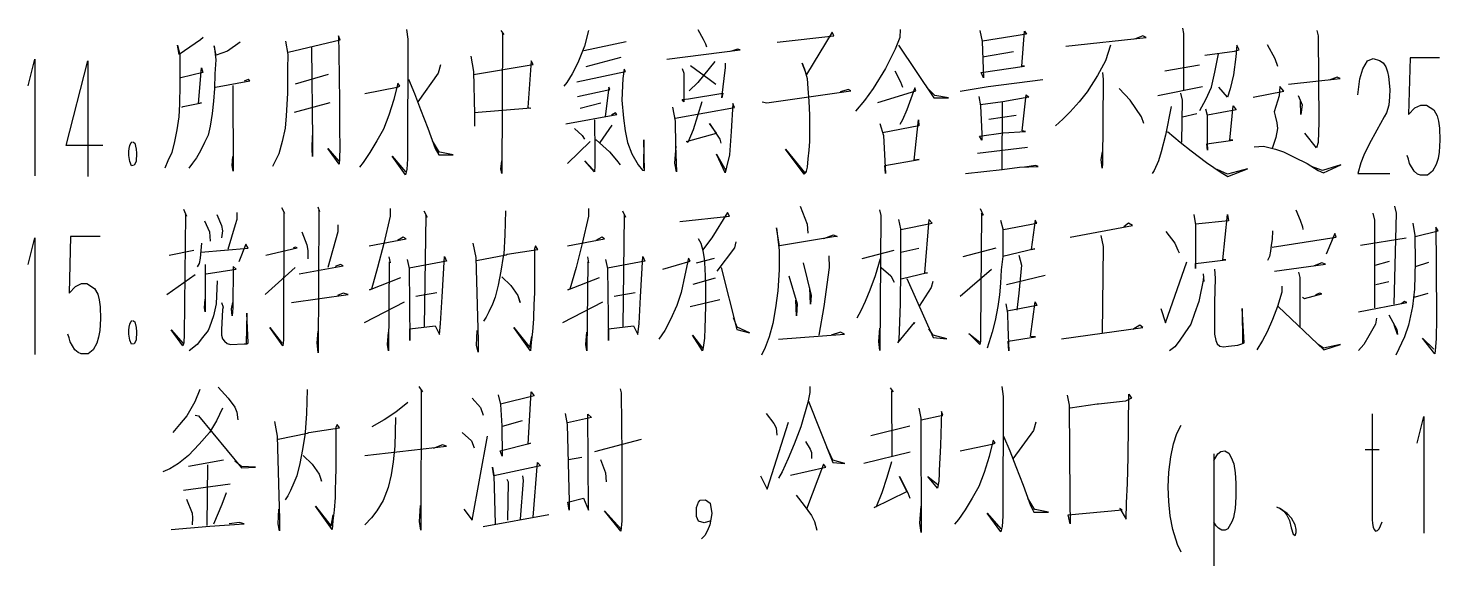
# Model space of a CAD drawing. Extents: x 0 to 8410, y 0 to 11890.
# Drawn here: x 6493.4 to 6967.6, y 9695.8 to 9876.4 of the extents above; entities that cross this region are included whole.
import ezdxf

# ---------------------------------------------------------------- set-up
doc = ezdxf.new("R2010")
doc.units = 0
doc.header["$MEASUREMENT"] = 0
doc.layers.add('6', color=7, linetype='Continuous')
doc.layers.add('8', color=7, linetype='Continuous')

# ---------------------------------------------------------------- blocks, each defined once
blk = doc.blocks.new('BLKENT759')
at = {"layer": '8', "color": 2, "linetype": 'Continuous'}
for p, q in [((6620.42, 9876), (6620.95, 9872.66)), ((6652.19, 9875.61), (6653.1, 9874.23)), ((6652.71, 9874.82), (6652.45, 9827.57)), ((6653.1, 9874.23), (6652.71, 9874.82)), ((6681.6, 9875.61), (6680.29, 9870.31)), ((6718.33, 9876), (6720.16, 9872.66)), ((6763.43, 9875.02), (6754.8, 9860.9)), ((6764.08, 9873.84), (6763.43, 9875.02)), ((6786.3, 9876), (6786.17, 9873.25)), ((6813.1, 9875.61), (6813.89, 9871.88)), ((6828.79, 9874.43), (6814.02, 9872.08)), ((6827.22, 9863.64), (6828.13, 9875.41)), ((6828.13, 9875.41), (6828.79, 9874.43)), ((6881.21, 9876.39), (6881.47, 9874.62)), ((6881.47, 9874.62), (6881.47, 9855.61)), ((6926.3, 9875.61), (6926.7, 9873.84)), ((6544.08, 9867.57), (6543.56, 9870.7)), ((6543.56, 9870.7), (6544.35, 9867.57)), ((6551.27, 9872.47), (6544.08, 9867.57)), ((6552.19, 9873.25), (6551.27, 9872.47)), ((6556.5, 9867.37), (6555.85, 9870.51)), ((6555.85, 9870.51), (6556.37, 9865.8)), ((6564.61, 9871.68), (6560.29, 9868.74)), ((6579.77, 9872.08), (6580.55, 9867.57)), ((6580.68, 9868.35), (6598.2, 9872.47)), ((6588.53, 9869.92), (6588.92, 9838.74)), ((6598.2, 9872.47), (6597.55, 9873.84)), ((6597.55, 9873.84), (6597.68, 9867.96)), ((6620.95, 9872.66), (6620.81, 9832.47)), ((6680.29, 9870.31), (6678.07, 9864.82)), ((6680.03, 9868.94), (6694.28, 9871.88)), ((6720.16, 9872.66), (6720.94, 9871.1)), ((6720.94, 9871.1), (6721.21, 9870.12)), ((6731.66, 9869.33), (6729.31, 9868.55)), ((6732.58, 9869.13), (6731.66, 9869.33)), ((6745, 9871.68), (6764.08, 9873.84)), ((6784.61, 9869.33), (6781.34, 9862.86)), ((6786.17, 9873.25), (6784.61, 9869.33)), ((6785.78, 9870.7), (6797.68, 9853.06)), ((6813.89, 9871.88), (6814.28, 9859.72)), ((6841.99, 9870.31), (6868.92, 9873.25)), ((6857.02, 9870.7), (6855.32, 9865.41)), ((6867.87, 9873.84), (6865, 9872.66)), ((6868.92, 9873.25), (6867.87, 9873.84)), ((6899.38, 9870.7), (6899.11, 9866.78)), ((6900.16, 9869.13), (6899.38, 9870.7)), ((6909.57, 9870.9), (6912.19, 9866.19)), ((6926.7, 9873.84), (6926.96, 9844.82)), ((6493.36, 9856.99), (6495.59, 9865.99)), ((6495.59, 9865.99), (6495.59, 9826.79)), ((6506.11, 9836.99), (6513.43, 9865.39)), ((6513.43, 9865.39), (6513.43, 9826.59)), ((6544.35, 9867.57), (6544.35, 9857.37)), ((6556.37, 9865.8), (6556.11, 9861.1)), ((6560.29, 9868.74), (6556.5, 9867.37)), ((6580.55, 9867.57), (6580.42, 9862.66)), ((6597.68, 9867.96), (6597.94, 9851.88)), ((6642.12, 9866.98), (6642.91, 9861.88)), ((6662.38, 9865.41), (6661.21, 9849.72)), ((6663.04, 9864.23), (6662.38, 9865.41)), ((6678.07, 9864.82), (6676.11, 9861.1)), ((6692.45, 9866.59), (6680.68, 9863.45)), ((6707.87, 9866), (6732.58, 9869.13)), ((6724.08, 9865.21), (6718.33, 9858.15)), ((6727.61, 9863.25), (6727.61, 9864.62)), ((6754.8, 9860.9), (6753.36, 9864.62)), ((6753.36, 9864.62), (6754.15, 9862.66)), ((6814.02, 9866.78), (6824.34, 9868.55)), ((6855.32, 9865.41), (6852.58, 9860.51)), ((6888.66, 9867.37), (6898.59, 9868.74)), ((6892.06, 9861.68), (6893.23, 9867.76)), ((6899.11, 9866.78), (6898.33, 9860.7)), ((6898.59, 9868.74), (6900.16, 9869.13)), ((6912.19, 9866.19), (6913.1, 9863.64)), ((6941.79, 9862.79), (6943.3, 9865.39)), ((6943.3, 9865.39), (6945.19, 9866.19)), ((6945.19, 9866.19), (6947.41, 9865.59)), ((6947.41, 9865.59), (6948.59, 9864.79)), ((6948.59, 9864.79), (6949.44, 9863.39)), ((6957.61, 9866.39), (6957.09, 9847.39)), ((6967.55, 9866.39), (6957.61, 9866.39)), ((6552.06, 9861.49), (6544.61, 9859.72)), ((6550.62, 9851.1), (6551.53, 9863.06)), ((6551.53, 9863.06), (6552.06, 9861.49)), ((6556.11, 9861.1), (6555.98, 9856.19)), ((6580.42, 9862.66), (6580.42, 9854.62)), ((6594.15, 9860.9), (6583.04, 9857.57)), ((6631.14, 9861.29), (6624.21, 9851.68)), ((6631.93, 9864.04), (6631.14, 9861.29)), ((6642.91, 9860.9), (6663.04, 9864.23)), ((6642.91, 9861.88), (6643.3, 9847.57)), ((6676.11, 9861.1), (6674.28, 9858.15)), ((6677.68, 9858.35), (6694.02, 9861.88)), ((6693.62, 9862.66), (6693.1, 9859.53)), ((6694.02, 9861.88), (6693.62, 9862.66)), ((6713.1, 9862.86), (6713.62, 9861.29)), ((6713.62, 9861.29), (6713.62, 9851.68)), ((6715.85, 9863.84), (6722.12, 9859.33)), ((6726.44, 9853.06), (6727.61, 9863.25)), ((6754.15, 9862.66), (6755.06, 9859.53)), ((6781.34, 9862.86), (6777.28, 9856.19)), ((6784.47, 9862.08), (6786.43, 9858.35)), ((6813.49, 9861.49), (6828.13, 9863.64)), ((6814.28, 9859.72), (6813.49, 9861.49)), ((6828.13, 9863.64), (6827.22, 9863.64)), ((6852.58, 9860.51), (6849.18, 9855.02)), ((6854.28, 9861.49), (6854.54, 9859.13)), ((6875.19, 9862.08), (6886.83, 9864.04)), ((6890.88, 9856.59), (6892.06, 9861.68)), ((6898.33, 9860.7), (6897.15, 9856)), ((6933.1, 9859.92), (6930.49, 9858.94)), ((6934.15, 9859.53), (6933.1, 9859.92)), ((6940.75, 9859.39), (6941.79, 9862.79)), ((6949.44, 9863.39), (6950.03, 9861.79)), ((6950.03, 9861.79), (6950.42, 9860.19)), ((6950.42, 9860.19), (6950.88, 9855.79)), ((6544.35, 9857.37), (6544.21, 9850.9)), ((6555.98, 9856.19), (6555.59, 9851.88)), ((6556.24, 9856.59), (6567.87, 9858.74)), ((6562.12, 9857.17), (6562.25, 9828.35)), ((6567.22, 9859.13), (6565.91, 9858.55)), ((6567.87, 9858.74), (6567.22, 9859.13)), ((6606.44, 9854.43), (6617.29, 9856.59)), ((6617.55, 9857.96), (6616.24, 9852.47)), ((6617.29, 9856.59), (6618.2, 9856.98)), ((6618.2, 9856.98), (6617.55, 9857.96)), ((6621.08, 9859.33), (6623.17, 9854.43)), ((6674.28, 9858.15), (6673.36, 9856.98)), ((6677.94, 9853.45), (6688.79, 9855.8)), ((6688.4, 9856.59), (6687.22, 9846.59)), ((6688.79, 9855.8), (6688.4, 9856.59)), ((6693.1, 9859.53), (6692.84, 9852.27)), ((6718.33, 9858.15), (6715.45, 9855.41)), ((6722.12, 9859.33), (6724.34, 9857.57)), ((6741.47, 9851.29), (6769.7, 9855.41)), ((6755.06, 9859.53), (6755.32, 9856.19)), ((6755.32, 9856.19), (6755.59, 9851.88)), ((6768.92, 9855.8), (6766.17, 9855.02)), ((6769.7, 9855.41), (6768.92, 9855.8)), ((6777.28, 9856.19), (6774.28, 9852.08)), ((6778.85, 9851.49), (6791.53, 9855.41)), ((6786.43, 9858.35), (6787.09, 9856.59)), ((6791.27, 9856.39), (6788.53, 9848.94)), ((6791.53, 9855.41), (6791.27, 9856.39)), ((6797.94, 9853.84), (6795.19, 9856.59)), ((6806.43, 9855.21), (6815.85, 9856.78)), ((6815.85, 9856.78), (6834.28, 9859.13)), ((6849.18, 9855.02), (6846.43, 9851.68)), ((6854.54, 9859.13), (6854.28, 9831.1)), ((6863.56, 9852.27), (6859.9, 9856.19)), ((6872.84, 9853.84), (6887.87, 9856.78)), ((6889.05, 9852.47), (6890.88, 9856.59)), ((6896.24, 9853.25), (6893.36, 9856.59)), ((6897.15, 9856), (6896.24, 9853.25)), ((6904.87, 9853.25), (6915.19, 9855.21)), ((6913.88, 9856.78), (6913.62, 9853.64)), ((6915.19, 9855.21), (6913.88, 9856.78)), ((6916.76, 9857.57), (6934.15, 9859.53)), ((6940.09, 9853.99), (6940.75, 9859.39)), ((6950.88, 9855.79), (6950.75, 9853.39)), ((6544.21, 9850.9), (6543.95, 9846.59)), ((6545.39, 9850.12), (6551.53, 9851.29)), ((6551.53, 9851.29), (6550.62, 9851.1)), ((6555.59, 9851.88), (6555.19, 9847.76)), ((6580.42, 9854.62), (6580.03, 9846.98)), ((6582.78, 9848.15), (6594.8, 9851.49)), ((6597.94, 9851.88), (6597.94, 9843.45)), ((6616.24, 9852.47), (6614.54, 9847.17)), ((6623.17, 9854.43), (6625.13, 9849.13)), ((6678.85, 9849.53), (6685.78, 9851.29)), ((6692.84, 9852.27), (6693.36, 9846.19)), ((6713.1, 9852.47), (6715.19, 9852.66)), ((6713.62, 9851.68), (6713.1, 9852.47)), ((6715.19, 9852.66), (6726.7, 9854.62)), ((6719.64, 9851.68), (6716.76, 9842.27)), ((6726.7, 9854.62), (6726.44, 9853.06)), ((6730.1, 9851.1), (6729.57, 9841.68)), ((6730.62, 9849.72), (6730.1, 9851.1)), ((6739.9, 9851.68), (6741.47, 9851.29)), ((6755.59, 9851.88), (6755.85, 9847.17)), ((6774.28, 9852.08), (6771.27, 9848.55)), ((6797.68, 9853.06), (6802.51, 9853.06)), ((6802.51, 9853.06), (6797.94, 9853.84)), ((6812.71, 9853.45), (6813.36, 9850.31)), ((6820.81, 9851.68), (6813.36, 9850.7)), ((6813.36, 9850.31), (6813.75, 9840.9)), ((6820.55, 9851.68), (6820.42, 9828.94)), ((6829.57, 9853.25), (6820.81, 9851.68)), ((6827.35, 9841.88), (6828.66, 9854.04)), ((6828.66, 9854.04), (6829.57, 9853.25)), ((6846.43, 9851.68), (6843.43, 9848.35)), ((6867.35, 9846.59), (6863.56, 9852.27)), ((6880.55, 9854.62), (6881.07, 9852.27)), ((6881.07, 9852.27), (6880.81, 9838.15)), ((6886.96, 9848.74), (6889.05, 9852.47)), ((6897.02, 9838.74), (6898.2, 9850.31)), ((6898.2, 9850.31), (6899.24, 9848.94)), ((6913.62, 9853.64), (6911.92, 9848.35)), ((6920.03, 9853.84), (6921.34, 9850.7)), ((6920.94, 9847.37), (6920.81, 9851.88)), ((6921.34, 9850.7), (6920.94, 9847.37)), ((6950.49, 9850.59), (6949.7, 9847.99)), ((6950.75, 9853.39), (6950.49, 9850.59)), ((6959.24, 9849.59), (6961.21, 9850.59)), ((6961.21, 9850.59), (6963.1, 9850.59)), ((6963.1, 9850.59), (6965.58, 9848.99)), ((6543.95, 9846.59), (6543.3, 9842.27)), ((6545, 9849.92), (6545.39, 9850.12)), ((6555.19, 9847.76), (6554.54, 9843.45)), ((6580.03, 9846.98), (6579.64, 9842.86)), ((6614.54, 9847.17), (6612.71, 9842.47)), ((6625.13, 9849.13), (6627.61, 9842.86)), ((6662.25, 9849.53), (6643.17, 9847.96)), ((6643.3, 9847.57), (6643.3, 9843.45)), ((6661.21, 9849.72), (6662.25, 9849.53)), ((6674.02, 9844.23), (6691.14, 9847.37)), ((6683.56, 9845.61), (6683.69, 9834.62)), ((6690.62, 9847.96), (6689.31, 9847.17)), ((6691.14, 9847.37), (6690.62, 9847.96)), ((6693.36, 9846.19), (6693.89, 9841.88)), ((6709.83, 9849.92), (6710.75, 9845.21)), ((6710.75, 9846.19), (6730.62, 9849.72)), ((6755.85, 9847.17), (6755.85, 9842.08)), ((6787.09, 9845.61), (6786.17, 9844.04)), ((6788.53, 9848.94), (6787.09, 9845.61)), ((6791.01, 9832.08), (6792.45, 9845.61)), ((6792.45, 9845.61), (6792.58, 9843.64)), ((6816.11, 9845.8), (6825.26, 9847.17)), ((6840.94, 9845.8), (6838.46, 9843.64)), ((6843.43, 9848.35), (6840.94, 9845.8)), ((6868.13, 9844.43), (6867.35, 9846.59)), ((6877.41, 9850.12), (6875.45, 9840.51)), ((6881.21, 9846.59), (6886.04, 9847.76)), ((6888.92, 9849.33), (6889.44, 9847.17)), ((6889.44, 9847.17), (6889.44, 9837.76)), ((6899.24, 9848.94), (6889.57, 9847.17)), ((6911.92, 9848.35), (6912.32, 9846.98)), ((6912.32, 9846.98), (6912.84, 9844.62)), ((6948.98, 9846.59), (6946.5, 9842.19)), ((6949.7, 9847.99), (6948.98, 9846.59)), ((6957.09, 9847.39), (6959.24, 9849.59)), ((6965.58, 9848.99), (6966.76, 9846.99)), ((6966.76, 9846.99), (6967.22, 9845.19)), ((6543.3, 9842.27), (6542.51, 9838.35)), ((6554.54, 9843.45), (6553.76, 9840.51)), ((6579.64, 9842.86), (6578.72, 9838.35)), ((6597.94, 9843.45), (6597.94, 9842.47)), ((6597.94, 9842.47), (6598.07, 9836.39)), ((6612.71, 9842.47), (6610.49, 9838.55)), ((6627.61, 9842.86), (6630.1, 9836)), ((6676.89, 9842.66), (6679.51, 9840.31)), ((6689.44, 9843.84), (6685.39, 9837.96)), ((6693.89, 9841.88), (6694.67, 9837.96)), ((6710.75, 9845.21), (6710.88, 9836.98)), ((6714.54, 9838.35), (6724.61, 9841.1)), ((6716.76, 9842.27), (6714.93, 9837.96)), ((6724.61, 9841.1), (6722.25, 9844.43)), ((6722.25, 9844.43), (6725.78, 9839.13)), ((6729.57, 9841.68), (6728.92, 9833.84)), ((6755.85, 9842.08), (6755.85, 9838.35)), ((6779.51, 9844.43), (6780.68, 9840.31)), ((6792.58, 9843.64), (6780.42, 9841.29)), ((6812.97, 9840.12), (6820.94, 9841.29)), ((6813.75, 9840.9), (6813.75, 9838.74)), ((6820.94, 9841.29), (6828.4, 9841.68)), ((6828.4, 9841.68), (6827.35, 9841.88)), ((6876.11, 9841.68), (6880.42, 9838.15)), ((6913.1, 9842.66), (6912.58, 9839.72)), ((6912.84, 9844.62), (6913.1, 9842.66)), ((6926.17, 9836.19), (6922.25, 9841.1)), ((6926.96, 9844.82), (6926.7, 9837.96)), ((6946.5, 9842.19), (6943.88, 9837.39)), ((6967.22, 9845.19), (6967.48, 9842.79)), ((6967.48, 9842.79), (6967.61, 9838.79)), ((6518.46, 9836.99), (6506.11, 9836.99)), ((6527.16, 9834.99), (6527.29, 9835.99)), ((6527.29, 9835.99), (6527.48, 9836.99)), ((6527.48, 9836.99), (6528, 9837.99)), ((6528, 9837.99), (6528.33, 9838.19)), ((6528.46, 9838.19), (6529.18, 9837.79)), ((6529.18, 9837.79), (6529.64, 9835.79)), ((6542.51, 9838.35), (6541.6, 9834.62)), ((6552.58, 9837.96), (6551.27, 9835.21)), ((6553.76, 9840.51), (6552.58, 9837.96)), ((6578.72, 9838.35), (6577.55, 9834.23)), ((6588.79, 9835.8), (6588.92, 9840.31)), ((6588.92, 9838.74), (6588.92, 9833.25)), ((6597.81, 9830.7), (6594.02, 9836)), ((6594.02, 9836), (6597.68, 9831.68)), ((6598.07, 9836.39), (6597.94, 9832.47)), ((6610.49, 9838.55), (6608.14, 9834.62)), ((6629.05, 9838.55), (6631.4, 9834.62)), ((6630.1, 9836), (6631.27, 9833.84)), ((6674.54, 9830.9), (6682.12, 9838.35)), ((6679.51, 9840.31), (6680.29, 9839.13)), ((6683.95, 9838.94), (6684.21, 9838.94)), ((6684.21, 9838.94), (6688.66, 9834.82)), ((6694.67, 9837.96), (6696.11, 9834.23)), ((6700.16, 9838.94), (6700.03, 9829.33)), ((6700.42, 9828.55), (6700.16, 9838.94)), ((6710.62, 9831.1), (6711.01, 9836.78)), ((6710.88, 9836.98), (6711.14, 9828.15)), ((6714.93, 9837.96), (6714.54, 9838.35)), ((6725.78, 9839.13), (6726.04, 9837.76)), ((6755.85, 9838.35), (6755.59, 9835.41)), ((6780.68, 9840.31), (6781.34, 9827.57)), ((6812.32, 9834.43), (6829.05, 9836.39)), ((6813.75, 9838.74), (6812.97, 9840.12)), ((6875.45, 9840.51), (6874.02, 9834.82)), ((6880.42, 9838.15), (6884.08, 9835.21)), ((6889.31, 9837.57), (6898.07, 9838.74)), ((6889.57, 9835.41), (6889.31, 9837.57)), ((6889.44, 9837.76), (6889.57, 9835.41)), ((6898.07, 9838.74), (6897.02, 9838.74)), ((6905.26, 9836.59), (6908.39, 9836.78)), ((6908.39, 9836.78), (6912.45, 9835.8)), ((6912.58, 9839.72), (6911.27, 9836)), ((6926.7, 9837.96), (6926.17, 9836.19)), ((6943.88, 9837.39), (6942.12, 9833.79)), ((6967.61, 9838.79), (6967.41, 9834.79)), ((6527.16, 9833.59), (6527.16, 9834.99)), ((6527.48, 9831.59), (6527.16, 9833.59)), ((6528.07, 9830.19), (6527.48, 9831.59)), ((6529.57, 9831.59), (6528.98, 9830.39)), ((6529.77, 9834.39), (6529.57, 9831.59)), ((6529.64, 9835.79), (6529.77, 9834.39)), ((6540.29, 9831.88), (6539.25, 9829.33)), ((6541.6, 9834.62), (6540.29, 9831.88)), ((6549.84, 9832.86), (6548.53, 9831.1)), ((6551.27, 9835.21), (6549.84, 9832.86)), ((6561.86, 9830.31), (6562.12, 9833.25)), ((6576.37, 9831.68), (6575.46, 9829.92)), ((6577.55, 9834.23), (6576.37, 9831.68)), ((6588.92, 9833.25), (6588.79, 9835.8)), ((6597.94, 9832.47), (6597.81, 9830.7)), ((6605.91, 9831.29), (6604.61, 9829.72)), ((6608.14, 9834.62), (6605.91, 9831.29)), ((6620.16, 9827.17), (6615.59, 9833.45)), ((6615.59, 9833.45), (6620.16, 9828.15)), ((6620.81, 9832.47), (6620.55, 9828.94)), ((6636.11, 9833.84), (6631.14, 9834.82)), ((6631.27, 9833.84), (6636.11, 9833.84)), ((6652.19, 9829.13), (6652.45, 9831.88)), ((6683.56, 9828.15), (6680.42, 9831.88)), ((6680.42, 9831.88), (6683.3, 9828.74)), ((6683.69, 9834.62), (6683.69, 9830.12)), ((6688.66, 9834.82), (6691.01, 9832.08)), ((6691.01, 9832.08), (6692.19, 9830.51)), ((6696.11, 9834.23), (6698.33, 9830.51)), ((6727.48, 9827.76), (6724.61, 9834.04)), ((6724.61, 9834.04), (6727.74, 9828.55)), ((6728.92, 9833.84), (6728, 9829.72)), ((6754.02, 9827.37), (6747.74, 9835.8)), ((6747.74, 9835.8), (6754.15, 9827.96)), ((6755.32, 9832.47), (6755.06, 9829.72)), ((6755.59, 9835.41), (6755.32, 9832.47)), ((6781.21, 9830.31), (6792.71, 9832.27)), ((6792.71, 9832.27), (6791.01, 9832.08)), ((6853.89, 9832.27), (6854.28, 9834.82)), ((6854.15, 9829.33), (6853.89, 9832.27)), ((6873.1, 9831.88), (6871.66, 9828.55)), ((6874.02, 9834.82), (6873.1, 9831.88)), ((6884.08, 9835.21), (6889.18, 9831.29)), ((6889.18, 9831.29), (6894.15, 9827.96)), ((6912.45, 9835.8), (6915.06, 9834.82)), ((6915.06, 9834.82), (6918.72, 9833.06)), ((6918.72, 9833.06), (6923.04, 9830.9)), ((6942.12, 9833.79), (6941.14, 9831.19)), ((6957.09, 9832.39), (6956.7, 9833.59)), ((6957.41, 9830.99), (6957.09, 9832.39)), ((6967.02, 9832.59), (6966.43, 9830.59)), ((6967.41, 9834.79), (6967.02, 9832.59)), ((6528.98, 9830.39), (6528.07, 9830.19)), ((6548.53, 9831.1), (6547.35, 9829.33)), ((6562.25, 9828.35), (6561.86, 9830.31)), ((6620.55, 9828.94), (6620.16, 9827.17)), ((6652.45, 9827.57), (6652.19, 9829.13)), ((6683.69, 9830.12), (6683.56, 9828.15)), ((6698.33, 9830.51), (6699.77, 9828.74)), ((6699.77, 9828.74), (6700.42, 9828.55)), ((6711.14, 9828.15), (6710.62, 9831.1)), ((6728, 9829.72), (6727.48, 9827.76)), ((6754.67, 9827.96), (6754.02, 9827.37)), ((6754.15, 9827.96), (6754.8, 9828.35)), ((6755.06, 9829.72), (6754.67, 9827.96)), ((6781.34, 9827.57), (6781.21, 9830.31)), ((6808.26, 9827.57), (6820.55, 9828.94)), ((6820.55, 9828.94), (6826.43, 9829.72)), ((6826.43, 9829.72), (6832.71, 9829.92)), ((6831.93, 9830.31), (6828.13, 9829.72)), ((6832.71, 9829.92), (6831.93, 9830.31)), ((6854.28, 9831.1), (6854.15, 9829.33)), ((6871.66, 9828.55), (6871.01, 9827.57)), ((6896.24, 9827.37), (6892.84, 9828.94)), ((6894.15, 9827.96), (6896.37, 9826.59)), ((6903.04, 9829.13), (6896.24, 9827.37)), ((6896.37, 9826.59), (6903.04, 9829.13)), ((6923.04, 9830.9), (6926.7, 9828.55)), ((6928.26, 9828.55), (6924.47, 9829.92)), ((6926.7, 9828.55), (6928.53, 9827.76)), ((6934.41, 9830.51), (6928.26, 9828.55)), ((6928.53, 9827.76), (6934.41, 9830.51)), ((6941.14, 9831.19), (6940.09, 9827.59)), ((6940.09, 9827.59), (6950.88, 9827.59)), ((6958.98, 9828.39), (6957.41, 9830.99)), ((6960.16, 9827.39), (6958.98, 9828.39)), ((6961.14, 9826.99), (6960.16, 9827.39)), ((6963.49, 9826.99), (6961.14, 9826.99)), ((6965.13, 9828.39), (6963.49, 9826.99)), ((6966.43, 9830.59), (6965.13, 9828.39)), ((6545.52, 9815.61), (6546.57, 9813.25)), ((6546.17, 9813.84), (6545.78, 9773.45)), ((6546.57, 9813.25), (6546.17, 9813.84)), ((6556.76, 9813.84), (6558.33, 9810.12)), ((6563.43, 9814.43), (6563.43, 9812.08)), ((6578.46, 9816.19), (6579.51, 9814.23)), ((6579.25, 9814.43), (6579.12, 9771.68)), ((6579.51, 9814.23), (6579.25, 9814.43)), ((6590.62, 9816.39), (6591.27, 9814.82)), ((6591.01, 9815.21), (6590.75, 9767.37)), ((6591.27, 9814.82), (6591.01, 9815.21)), ((6614.93, 9813.25), (6612.84, 9804.04)), ((6614.93, 9815.8), (6614.93, 9813.25)), ((6626.3, 9815.02), (6627.35, 9812.86)), ((6626.96, 9813.45), (6626.44, 9776.19)), ((6627.35, 9812.86), (6626.96, 9813.45)), ((6653.76, 9815.02), (6653.49, 9806.98)), ((6681.6, 9813.25), (6679.51, 9804.04)), ((6681.6, 9815.8), (6681.6, 9813.25)), ((6692.97, 9815.02), (6694.02, 9812.86)), ((6693.62, 9813.45), (6693.1, 9776.19)), ((6694.02, 9812.86), (6693.62, 9813.45)), ((6712.32, 9811.49), (6728.92, 9813.25)), ((6728.27, 9814.43), (6723.04, 9806)), ((6728.92, 9813.25), (6728.27, 9814.43)), ((6752.71, 9816.59), (6755.06, 9810.51)), ((6779.38, 9815.41), (6779.77, 9813.45)), ((6779.77, 9813.45), (6779.51, 9768.15)), ((6813.23, 9815.8), (6814.15, 9813.64)), ((6813.62, 9814.23), (6813.36, 9774.23)), ((6814.15, 9813.64), (6813.62, 9814.23)), ((6885, 9813.84), (6885.52, 9810.31)), ((6894.67, 9798.55), (6896.24, 9813.84)), ((6896.24, 9813.84), (6896.63, 9811.68)), ((6919.24, 9815.41), (6920.68, 9811.88)), ((6945.13, 9814.23), (6945.65, 9811.88)), ((6952.97, 9814.23), (6952.19, 9783.64)), ((6952.45, 9816.59), (6952.97, 9814.23)), ((6552.58, 9811.68), (6554.28, 9807.96)), ((6554.28, 9807.96), (6554.54, 9804.82)), ((6558.33, 9810.12), (6558.59, 9808.35)), ((6558.59, 9808.35), (6558.33, 9806)), ((6562.91, 9810.31), (6560.42, 9802.08)), ((6563.43, 9812.08), (6562.91, 9810.31)), ((6585.26, 9807.96), (6586.96, 9803.64)), ((6597.42, 9807.96), (6594.02, 9796)), ((6597.42, 9810.31), (6597.42, 9807.96)), ((6745.78, 9803.25), (6744.74, 9809.33)), ((6744.74, 9809.33), (6745.65, 9801.68)), ((6755.06, 9810.51), (6755.32, 9807.57)), ((6785.78, 9812.08), (6786.43, 9808.94)), ((6786.43, 9808.94), (6786.43, 9795.61)), ((6786.57, 9808.74), (6797.02, 9810.9)), ((6795.98, 9812.08), (6794.54, 9794.23)), ((6797.02, 9810.9), (6795.98, 9812.08)), ((6820.03, 9811.88), (6820.81, 9808.94)), ((6820.81, 9808.94), (6820.81, 9804.04)), ((6821.08, 9808.74), (6832.19, 9810.9)), ((6831.66, 9811.88), (6830.36, 9802.08)), ((6832.19, 9810.9), (6831.66, 9811.88)), ((6843.43, 9806.19), (6864.34, 9810.12)), ((6863.04, 9810.9), (6861.47, 9809.72)), ((6864.34, 9810.12), (6863.04, 9810.9)), ((6875.58, 9808.15), (6878.59, 9804.23)), ((6896.63, 9811.68), (6885.52, 9810.51)), ((6885.52, 9810.31), (6885.52, 9795.61)), ((6911.4, 9808.35), (6911.27, 9805.41)), ((6920.68, 9811.88), (6921.47, 9809.72)), ((6921.47, 9809.72), (6921.6, 9808.74)), ((6945.65, 9811.88), (6945.65, 9782.47)), ((6958.59, 9810.9), (6959.24, 9806.78)), ((6959.38, 9806.39), (6967.09, 9808.35)), ((6967.09, 9808.35), (6966.3, 9809.53)), ((6966.3, 9809.53), (6966.43, 9797.37)), ((6493.36, 9796.99), (6495.59, 9805.99)), ((6495.59, 9805.99), (6495.59, 9766.79)), ((6507.61, 9806.39), (6507.09, 9787.39)), ((6517.55, 9806.39), (6507.61, 9806.39)), ((6551.53, 9804.23), (6551.4, 9801.68)), ((6566.44, 9803.84), (6564.08, 9797.96)), ((6567.22, 9802.47), (6566.44, 9803.84)), ((6583.04, 9802.86), (6582.38, 9802.47)), ((6583.69, 9802.66), (6583.04, 9802.86)), ((6586.96, 9803.64), (6587.35, 9801.68)), ((6607.87, 9803.25), (6620.29, 9805.61)), ((6612.84, 9804.04), (6610.75, 9796)), ((6619.38, 9806.19), (6617.42, 9805.02)), ((6620.29, 9805.61), (6619.38, 9806.19)), ((6642.78, 9804.23), (6643.69, 9799.33)), ((6653.49, 9806.98), (6653.1, 9800.51)), ((6663.82, 9803.25), (6663.43, 9802.27)), ((6664.61, 9802.08), (6663.82, 9803.25)), ((6674.54, 9803.25), (6686.96, 9805.61)), ((6679.51, 9804.04), (6677.42, 9796)), ((6686.04, 9806.19), (6684.08, 9805.02)), ((6686.96, 9805.61), (6686.04, 9806.19)), ((6718.46, 9805.8), (6719.38, 9804.23)), ((6719.38, 9804.23), (6720.03, 9801.68)), ((6723.04, 9806), (6719.9, 9801.88)), ((6731.14, 9804.62), (6730.62, 9802.66)), ((6764.61, 9806.39), (6745.78, 9803.25)), ((6760.68, 9805.8), (6763.95, 9806.98)), ((6763.95, 9806.98), (6765.13, 9806.39)), ((6765.13, 9806.39), (6764.61, 9806.39)), ((6820.81, 9804.04), (6820.81, 9799.72)), ((6853.75, 9806.78), (6854.54, 9803.06)), ((6854.54, 9803.06), (6854.15, 9773.84)), ((6878.59, 9804.23), (6879.64, 9801.88)), ((6911.01, 9803.45), (6910.75, 9801.49)), ((6911.27, 9805.41), (6911.01, 9803.45)), ((6911.27, 9802.86), (6932.84, 9806.19)), ((6932.32, 9807.37), (6929.44, 9800.51)), ((6932.84, 9806.19), (6932.32, 9807.37)), ((6940.94, 9803.45), (6956.37, 9806)), ((6959.24, 9806.78), (6959.38, 9797.96)), ((6540.68, 9800.12), (6549.05, 9801.88)), ((6551.14, 9799.13), (6550.75, 9797.37)), ((6551.4, 9801.68), (6551.14, 9799.13)), ((6551.4, 9801.1), (6567.22, 9802.47)), ((6573.23, 9800.12), (6583.69, 9802.66)), ((6587.35, 9801.68), (6587.35, 9798.94)), ((6614.54, 9799.53), (6614.93, 9797.57)), ((6620.68, 9798.74), (6621.34, 9795.61)), ((6633.89, 9798.15), (6621.34, 9795.8)), ((6632.45, 9786.19), (6633.23, 9799.72)), ((6633.23, 9799.72), (6633.89, 9798.15)), ((6643.69, 9799.33), (6644.48, 9771.49)), ((6643.95, 9798.35), (6653.89, 9800.31)), ((6652.97, 9799.72), (6652.19, 9794.82)), ((6653.1, 9800.51), (6652.97, 9799.72)), ((6653.89, 9800.31), (6654.28, 9800.51)), ((6654.28, 9800.51), (6664.61, 9802.08)), ((6663.43, 9802.27), (6663.43, 9794.04)), ((6681.21, 9799.53), (6681.6, 9797.57)), ((6687.35, 9798.74), (6688, 9795.61)), ((6700.55, 9798.15), (6688, 9795.8)), ((6699.11, 9786.19), (6699.9, 9799.72)), ((6699.9, 9799.72), (6700.55, 9798.15)), ((6706.57, 9795.41), (6715.72, 9798.15)), ((6715.19, 9799.13), (6714.02, 9793.45)), ((6715.72, 9798.15), (6715.19, 9799.13)), ((6717.94, 9797.57), (6723.95, 9799.13)), ((6720.03, 9801.68), (6720.42, 9798.94)), ((6720.42, 9798.94), (6720.68, 9795.8)), ((6730.62, 9802.66), (6724.74, 9794.82)), ((6745.65, 9801.68), (6745.65, 9795.21)), ((6762.38, 9799.92), (6762.51, 9796)), ((6784.21, 9801.68), (6773.49, 9798.94)), ((6779.64, 9798.94), (6777.94, 9793.25)), ((6786.57, 9801.1), (6792.58, 9802.47)), ((6807.48, 9799.72), (6818.59, 9802.66)), ((6820.81, 9799.72), (6820.29, 9795.21)), ((6831.53, 9802.27), (6820.81, 9799.72)), ((6826.17, 9800.12), (6827.09, 9796.78)), ((6830.36, 9802.08), (6831.53, 9802.27)), ((6879.64, 9801.88), (6880.03, 9800.9)), ((6885.52, 9797.37), (6895.72, 9798.55)), ((6895.72, 9798.55), (6894.67, 9798.55)), ((6910.36, 9799.72), (6909.7, 9798.35)), ((6910.75, 9801.49), (6910.36, 9799.72)), ((6945.91, 9796.78), (6950.75, 9798.15)), ((6539.9, 9786.98), (6549.44, 9793.64)), ((6550.75, 9797.37), (6550.1, 9796.19)), ((6552.84, 9796.98), (6552.84, 9794.04)), ((6552.84, 9794.04), (6552.84, 9781.1)), ((6553.1, 9793.84), (6563.17, 9795.41)), ((6562.25, 9796.39), (6562.12, 9782.47)), ((6563.17, 9795.41), (6562.25, 9796.39)), ((6572.97, 9786.98), (6583.04, 9796)), ((6584.34, 9793.84), (6599.12, 9796.59)), ((6598.33, 9796.98), (6596.5, 9796.39)), ((6599.12, 9796.59), (6598.33, 9796.98)), ((6610.75, 9796), (6608.66, 9788.74)), ((6614.67, 9797.96), (6614.41, 9767.96)), ((6614.93, 9797.57), (6614.67, 9797.96)), ((6621.34, 9795.61), (6621.6, 9771.49)), ((6652.19, 9794.82), (6651.27, 9790.12)), ((6663.43, 9794.04), (6663.43, 9786.98)), ((6677.42, 9796), (6675.32, 9788.74)), ((6681.34, 9797.96), (6681.08, 9767.96)), ((6681.6, 9797.57), (6681.34, 9797.96)), ((6688, 9795.61), (6688.27, 9771.49)), ((6714.02, 9793.45), (6712.71, 9787.57)), ((6720.68, 9795.8), (6720.81, 9792.86)), ((6726.17, 9796), (6731.4, 9775.21)), ((6745.65, 9795.21), (6745.26, 9788.15)), ((6753.76, 9797.57), (6756.37, 9786.59)), ((6762.51, 9796), (6760.68, 9782.86)), ((6779.9, 9796), (6783.17, 9793.25)), ((6786.43, 9794.82), (6786.3, 9784.62)), ((6786.43, 9795.61), (6786.43, 9794.82)), ((6795.45, 9794.23), (6786.7, 9792.08)), ((6794.54, 9794.23), (6795.45, 9794.23)), ((6806.43, 9786.39), (6817.02, 9795.41)), ((6820.29, 9795.21), (6820.03, 9790.7)), ((6821.99, 9790.31), (6835.06, 9793.45)), ((6827.09, 9796.78), (6826.17, 9787.37)), ((6875.45, 9777.37), (6882.64, 9797.96)), ((6885.52, 9795.61), (6885.52, 9797.37)), ((6888.13, 9793.84), (6888.39, 9791.29)), ((6891.92, 9795.41), (6892.19, 9792.47)), ((6912.06, 9794.82), (6929.18, 9797.17)), ((6920.16, 9794.43), (6920.55, 9792.66)), ((6928, 9797.57), (6925.39, 9796.59)), ((6929.18, 9797.17), (6928, 9797.57)), ((6959.38, 9797.96), (6959.11, 9788.74)), ((6959.51, 9796.39), (6963.95, 9797.76)), ((6966.43, 9797.37), (6966.43, 9796.39)), ((6966.43, 9796.39), (6966.56, 9778.94)), ((6507.09, 9787.39), (6509.25, 9789.59)), ((6509.25, 9789.59), (6511.21, 9790.59)), ((6511.21, 9790.59), (6513.1, 9790.59)), ((6513.1, 9790.59), (6515.59, 9788.99)), ((6515.59, 9788.99), (6516.76, 9786.99)), ((6556.89, 9791.49), (6556.5, 9783.84)), ((6608, 9788.55), (6618.59, 9792.66)), ((6608.66, 9788.74), (6608, 9788.55)), ((6651.27, 9790.12), (6650.23, 9786)), ((6652.45, 9792.86), (6655.46, 9789.92)), ((6655.46, 9789.92), (6657.81, 9786.59)), ((6674.67, 9788.55), (6685.26, 9792.66)), ((6675.32, 9788.74), (6674.67, 9788.55)), ((6724.21, 9792.47), (6716.63, 9790.31)), ((6720.81, 9792.86), (6720.94, 9789.92)), ((6720.94, 9789.92), (6720.94, 9787.17)), ((6748.92, 9793.25), (6751.66, 9783.84)), ((6756.24, 9783.64), (6755.98, 9789.13)), ((6777.94, 9793.25), (6776.11, 9788.35)), ((6783.17, 9793.25), (6784.34, 9791.1)), ((6788.53, 9792.27), (6797.42, 9772.47)), ((6796.76, 9789.33), (6792.71, 9783.06)), ((6797.28, 9791.29), (6796.76, 9789.33)), ((6820.03, 9790.7), (6819.64, 9786.78)), ((6888.26, 9792.27), (6886.7, 9784.62)), ((6888.39, 9791.29), (6888.26, 9792.27)), ((6892.19, 9792.47), (6891.92, 9784.23)), ((6914.54, 9789.72), (6914.54, 9787.76)), ((6920.55, 9792.66), (6920.55, 9775.8)), ((6946.17, 9790.31), (6950.49, 9791.29)), ((6959.11, 9788.74), (6958.46, 9782.86)), ((6516.76, 9786.99), (6517.22, 9785.19)), ((6517.22, 9785.19), (6517.48, 9782.79)), ((6552.58, 9782.47), (6552.84, 9785.41)), ((6556.5, 9783.84), (6555.59, 9779.72)), ((6558.33, 9784.23), (6558.85, 9782.66)), ((6561.6, 9782.08), (6562.12, 9784.23)), ((6581.86, 9784.23), (6600.82, 9786.98)), ((6599.12, 9787.37), (6597.29, 9786.59)), ((6600.82, 9786.98), (6599.12, 9787.37)), ((6606.3, 9777.57), (6619.77, 9784.43)), ((6623.56, 9786.39), (6630.62, 9787.57)), ((6631.93, 9777.17), (6632.45, 9786.19)), ((6650.23, 9786), (6649.31, 9783.64)), ((6657.81, 9786.59), (6658.59, 9784.23)), ((6658.59, 9784.23), (6658.07, 9786)), ((6663.3, 9786.19), (6663.17, 9779.72)), ((6663.43, 9786.98), (6663.3, 9786.19)), ((6672.97, 9777.57), (6686.44, 9784.43)), ((6690.23, 9786.39), (6697.29, 9787.57)), ((6698.59, 9777.17), (6699.11, 9786.19)), ((6712.71, 9787.57), (6711.27, 9783.25)), ((6715.72, 9782.86), (6725.78, 9785.21)), ((6720.94, 9787.17), (6720.94, 9783.25)), ((6745.26, 9788.15), (6744.47, 9782.47)), ((6751.53, 9779.72), (6751.27, 9785.02)), ((6751.66, 9783.84), (6751.53, 9779.72)), ((6756.37, 9786.59), (6756.24, 9783.64)), ((6774.54, 9784.62), (6773.1, 9781.49)), ((6776.11, 9788.35), (6774.54, 9784.62)), ((6786.3, 9783.84), (6785.91, 9771.68)), ((6786.3, 9784.62), (6786.3, 9783.84)), ((6819.64, 9786.78), (6819.11, 9782.86)), ((6821.86, 9783.84), (6822.38, 9780.7)), ((6826.17, 9787.37), (6825.52, 9781.68)), ((6830.09, 9772.86), (6831.66, 9784.43)), ((6831.66, 9784.43), (6832.19, 9783.25)), ((6886.7, 9784.62), (6885.26, 9780.51)), ((6891.92, 9784.23), (6891.92, 9777.96)), ((6914.54, 9787.76), (6913.1, 9782.86)), ((6921.47, 9786), (6922.12, 9785.61)), ((6922.12, 9785.61), (6928, 9787.17)), ((6927.35, 9787.37), (6925.91, 9786.78)), ((6928, 9787.17), (6927.35, 9787.37)), ((6940.29, 9781.1), (6956.5, 9784.23)), ((6955.71, 9784.62), (6954.54, 9783.64)), ((6956.5, 9784.23), (6955.71, 9784.62)), ((6959.11, 9786.19), (6959.51, 9786.19)), ((6959.51, 9786.19), (6963.69, 9787.37)), ((6517.48, 9782.79), (6517.61, 9778.79)), ((6552.84, 9781.1), (6552.58, 9782.47)), ((6555.59, 9779.72), (6554.28, 9776)), ((6558.59, 9781.88), (6558.33, 9775.02)), ((6558.85, 9782.66), (6558.59, 9781.88)), ((6561.86, 9779.72), (6561.6, 9782.08)), ((6562.12, 9782.47), (6561.86, 9779.72)), ((6566.83, 9780.7), (6566.57, 9770.51)), ((6567.22, 9770.7), (6566.83, 9780.7)), ((6647.22, 9779.33), (6646.3, 9777.96)), ((6648.13, 9781.1), (6647.22, 9779.33)), ((6649.31, 9783.64), (6648.13, 9781.1)), ((6663.17, 9779.72), (6663.17, 9778.74)), ((6711.27, 9783.25), (6709.18, 9778.55)), ((6720.81, 9779.13), (6720.68, 9775.61)), ((6720.94, 9783.25), (6720.81, 9779.13)), ((6731.53, 9776), (6730.36, 9779.13)), ((6744.47, 9782.47), (6743.56, 9777.17)), ((6760.68, 9782.86), (6758.98, 9773.25)), ((6773.1, 9781.49), (6771.79, 9778.94)), ((6819.11, 9782.86), (6818.2, 9778.15)), ((6832.19, 9783.25), (6822.25, 9781.29)), ((6822.38, 9780.7), (6822.51, 9776)), ((6873.89, 9782.27), (6875.45, 9777.37)), ((6885.26, 9780.51), (6883.95, 9776.98)), ((6901.86, 9770.7), (6901.21, 9782.27)), ((6901.21, 9782.27), (6901.34, 9770.7)), ((6913.1, 9782.86), (6911.4, 9778.55)), ((6913.36, 9782.86), (6928.66, 9768.35)), ((6950.49, 9780.12), (6953.23, 9775.21)), ((6958.46, 9782.86), (6957.15, 9776.59)), ((6517.42, 9774.79), (6517.02, 9772.59)), ((6517.61, 9778.79), (6517.42, 9774.79)), ((6527.16, 9774.99), (6527.29, 9775.99)), ((6527.16, 9773.59), (6527.16, 9774.99)), ((6527.29, 9775.99), (6527.48, 9776.99)), ((6527.48, 9776.99), (6528, 9777.99)), ((6528, 9777.99), (6528.33, 9778.19)), ((6528.46, 9778.19), (6529.18, 9777.79)), ((6529.18, 9777.79), (6529.64, 9775.79)), ((6529.77, 9774.39), (6529.57, 9771.59)), ((6529.64, 9775.79), (6529.77, 9774.39)), ((6545.26, 9769.72), (6541.34, 9775.02)), ((6541.34, 9775.02), (6545.39, 9770.51)), ((6553.76, 9774.82), (6551.93, 9772.47)), ((6554.28, 9776), (6553.76, 9774.82)), ((6558.33, 9775.02), (6558.33, 9773.25)), ((6578.85, 9769.72), (6574.54, 9775.8)), ((6574.54, 9775.8), (6578.72, 9770.51)), ((6590.49, 9770.7), (6590.75, 9774.62)), ((6621.6, 9775.41), (6630.1, 9776.39)), ((6621.6, 9771.49), (6621.6, 9775.41)), ((6630.1, 9776.39), (6631.53, 9773.45)), ((6631.53, 9773.45), (6631.93, 9777.17)), ((6643.95, 9769.92), (6644.21, 9774.82)), ((6662.12, 9767.96), (6656.5, 9775.8)), ((6656.5, 9775.8), (6661.86, 9769.13)), ((6662.78, 9774.43), (6662.38, 9770.9)), ((6663.17, 9778.74), (6662.78, 9774.43)), ((6688.27, 9775.41), (6696.76, 9776.39)), ((6688.27, 9771.49), (6688.27, 9775.41)), ((6696.76, 9776.39), (6698.2, 9773.45)), ((6698.2, 9773.45), (6698.59, 9777.17)), ((6707.22, 9774.82), (6705.26, 9771.88)), ((6709.18, 9778.55), (6707.22, 9774.82)), ((6720.68, 9775.61), (6720.55, 9772.27)), ((6731.4, 9775.21), (6735.72, 9774.04)), ((6735.72, 9774.04), (6731.53, 9776)), ((6743.56, 9777.17), (6742.25, 9772.66)), ((6779.11, 9771.1), (6779.51, 9775.61)), ((6785.52, 9770.7), (6791.14, 9777.57)), ((6791.14, 9777.57), (6790.88, 9776.98)), ((6797.42, 9773.25), (6795.98, 9775.41)), ((6818.2, 9778.15), (6817.28, 9774.23)), ((6822.51, 9776), (6822.77, 9767.96)), ((6840.55, 9772.08), (6867.87, 9775.8)), ((6866.83, 9776.59), (6864.47, 9775.21)), ((6867.87, 9775.8), (6866.83, 9776.59)), ((6883.95, 9776.98), (6881.99, 9774.04)), ((6891.92, 9777.96), (6891.92, 9773.64)), ((6909.57, 9774.43), (6908, 9771.49)), ((6911.4, 9778.55), (6909.57, 9774.43)), ((6946.04, 9776.98), (6943.82, 9773.06)), ((6946.3, 9778.94), (6946.04, 9776.98)), ((6953.36, 9773.45), (6952.32, 9776.78)), ((6953.23, 9775.21), (6953.36, 9773.45)), ((6957.15, 9776.59), (6955.71, 9772.66)), ((6966.56, 9778.94), (6966.43, 9772.08)), ((6507.09, 9772.39), (6506.7, 9773.59)), ((6507.42, 9770.99), (6507.09, 9772.39)), ((6508.98, 9768.39), (6507.42, 9770.99)), ((6516.44, 9770.59), (6515.13, 9768.39)), ((6517.02, 9772.59), (6516.44, 9770.59)), ((6527.48, 9771.59), (6527.16, 9773.59)), ((6528.07, 9770.19), (6527.48, 9771.59)), ((6528.98, 9770.39), (6528.07, 9770.19)), ((6529.57, 9771.59), (6528.98, 9770.39)), ((6545.65, 9770.7), (6545.26, 9769.72)), ((6545.78, 9773.45), (6545.65, 9770.7)), ((6550.1, 9770.12), (6547.48, 9767.96)), ((6551.93, 9772.47), (6550.1, 9770.12)), ((6558.33, 9773.25), (6558.59, 9772.08)), ((6558.59, 9772.08), (6559.25, 9771.29)), ((6559.25, 9771.29), (6560.16, 9770.51)), ((6560.16, 9770.51), (6561.34, 9770.12)), ((6561.34, 9770.12), (6565.91, 9770.31)), ((6565.91, 9770.31), (6566.83, 9770.31)), ((6566.83, 9770.31), (6567.22, 9770.7)), ((6579.12, 9771.68), (6578.85, 9769.72)), ((6590.75, 9767.37), (6590.49, 9770.7)), ((6614.02, 9770.12), (6614.41, 9774.23)), ((6614.41, 9767.96), (6614.02, 9770.12)), ((6644.48, 9767.57), (6643.95, 9769.92)), ((6644.48, 9771.49), (6644.48, 9767.57)), ((6661.86, 9769.13), (6662.51, 9772.86)), ((6662.38, 9770.9), (6662.12, 9767.96)), ((6680.68, 9770.12), (6681.08, 9774.23)), ((6681.08, 9767.96), (6680.68, 9770.12)), ((6719.9, 9767.96), (6716.5, 9773.25)), ((6716.5, 9773.25), (6719.9, 9768.94)), ((6720.55, 9772.27), (6720.16, 9769.13)), ((6742.25, 9772.66), (6740.94, 9769.13)), ((6745.39, 9771.88), (6767.61, 9773.64)), ((6766.3, 9774.23), (6763.17, 9773.25)), ((6767.61, 9773.64), (6766.3, 9774.23)), ((6779.51, 9768.15), (6779.11, 9771.1)), ((6785.91, 9771.68), (6785.52, 9770.7)), ((6801.99, 9772.08), (6797.42, 9773.25)), ((6797.42, 9772.47), (6801.99, 9772.08)), ((6813.1, 9770.12), (6809.44, 9773.84)), ((6809.44, 9773.84), (6813.1, 9770.9)), ((6813.36, 9771.29), (6813.1, 9770.12)), ((6813.36, 9774.23), (6813.36, 9771.29)), ((6817.28, 9774.23), (6815.58, 9768.94)), ((6822.64, 9771.29), (6831.79, 9772.66)), ((6822.77, 9767.96), (6822.64, 9771.29)), ((6831.79, 9772.66), (6830.09, 9772.86)), ((6880.03, 9771.29), (6878.59, 9769.33)), ((6881.99, 9774.04), (6880.03, 9771.29)), ((6891.92, 9773.64), (6892.32, 9771.49)), ((6892.32, 9771.49), (6892.84, 9770.31)), ((6892.84, 9770.31), (6893.75, 9769.53)), ((6896.63, 9769.53), (6899.77, 9769.92)), ((6899.77, 9769.92), (6901.07, 9770.31)), ((6901.07, 9770.31), (6901.86, 9770.7)), ((6908, 9771.49), (6906.17, 9768.35)), ((6928.53, 9768.94), (6926.7, 9770.12)), ((6934.28, 9770.12), (6928.53, 9768.94)), ((6928.66, 9768.35), (6934.28, 9770.12)), ((6942.12, 9770.12), (6940.29, 9768.15)), ((6943.82, 9773.06), (6942.12, 9770.12)), ((6955.71, 9772.66), (6952.84, 9766.59)), ((6965.91, 9766.98), (6961.86, 9772.27)), ((6961.86, 9772.27), (6965.65, 9768.55)), ((6966.43, 9772.08), (6966.04, 9768.15)), ((6510.16, 9767.39), (6508.98, 9768.39)), ((6511.14, 9766.99), (6510.16, 9767.39)), ((6513.49, 9766.99), (6511.14, 9766.99)), ((6515.13, 9768.39), (6513.49, 9766.99)), ((6720.16, 9769.13), (6719.9, 9767.96)), ((6740.94, 9769.13), (6739.77, 9766.59)), ((6878.59, 9769.33), (6876.76, 9767.96)), ((6893.75, 9769.53), (6894.93, 9769.33)), ((6894.93, 9769.33), (6896.63, 9769.53)), ((6966.04, 9768.15), (6965.91, 9766.98)), ((6557.16, 9755.8), (6560.55, 9752.08)), ((6624.61, 9756), (6625.78, 9754.23)), ((6755.98, 9756), (6755.98, 9754.04)), ((6782.91, 9755.61), (6783.95, 9754.23)), ((6820.42, 9756), (6820.94, 9752.66)), ((6549.31, 9750.9), (6546.7, 9746.19)), ((6551.01, 9755.02), (6549.31, 9750.9)), ((6560.55, 9752.08), (6562.78, 9749.13)), ((6587.09, 9755.02), (6586.83, 9746.98)), ((6620.95, 9750.7), (6616.89, 9747.37)), ((6625.39, 9754.82), (6625.26, 9707.76)), ((6625.78, 9754.23), (6625.39, 9754.82)), ((6642.51, 9752.08), (6645.26, 9748.94)), ((6651.27, 9753.25), (6652.06, 9749.92)), ((6663.3, 9752.86), (6652.06, 9750.12)), ((6661.34, 9736.59), (6662.38, 9754.23)), ((6662.38, 9754.23), (6663.3, 9752.86)), ((6692.19, 9755.21), (6692.58, 9753.84)), ((6692.58, 9753.84), (6692.84, 9732.86)), ((6755.32, 9750.7), (6752.97, 9742.47)), ((6755.98, 9754.04), (6755.32, 9750.7)), ((6755.45, 9751.29), (6763.69, 9730.51)), ((6783.95, 9754.23), (6783.43, 9754.62)), ((6783.43, 9754.62), (6783.56, 9732.47)), ((6820.94, 9752.66), (6820.81, 9712.47)), ((6842.38, 9753.06), (6843.04, 9749.72)), ((6861.99, 9751.1), (6852.97, 9750.12)), ((6864.08, 9752.08), (6861.99, 9751.1)), ((6862.91, 9732.27), (6863.17, 9753.45)), ((6863.17, 9753.45), (6864.08, 9752.08)), ((6546.7, 9746.19), (6544.21, 9743.25)), ((6549.44, 9746.39), (6550.62, 9746.19)), ((6550.62, 9746.19), (6565, 9728.74)), ((6558.59, 9748.74), (6556.63, 9744.43)), ((6562.78, 9749.13), (6563.43, 9747.37)), ((6563.43, 9747.37), (6563.82, 9744.82)), ((6586.83, 9746.98), (6586.44, 9740.51)), ((6616.89, 9747.37), (6612.97, 9744.82)), ((6645.26, 9748.94), (6646.17, 9746.39)), ((6652.06, 9749.92), (6652.45, 9742.86)), ((6673.76, 9746.98), (6674.41, 9743.25)), ((6681.47, 9731.1), (6681.34, 9746.78)), ((6681.34, 9746.78), (6682.64, 9745.61)), ((6741.34, 9746.98), (6743.82, 9743.64)), ((6792.58, 9748.74), (6793.23, 9745.41)), ((6793.36, 9744.82), (6800.68, 9746.39)), ((6800.16, 9747.57), (6799.9, 9736.19)), ((6800.68, 9746.39), (6800.16, 9747.57)), ((6843.04, 9749.72), (6843.3, 9718.74)), ((6852.45, 9750.12), (6843.43, 9748.74)), ((6852.97, 9750.12), (6852.45, 9750.12)), ((6944.87, 9746.79), (6944.87, 9711.39)), ((6960.03, 9736.99), (6962.25, 9745.99)), ((6962.25, 9745.99), (6962.25, 9706.79)), ((6544.21, 9743.25), (6541.99, 9740.51)), ((6556.63, 9744.43), (6554.28, 9740.51)), ((6576.11, 9744.23), (6577.02, 9739.33)), ((6587.61, 9740.51), (6597.94, 9742.08)), ((6597.16, 9743.25), (6596.76, 9742.27)), ((6596.76, 9742.27), (6596.76, 9734.04)), ((6597.94, 9742.08), (6597.16, 9743.25)), ((6612.97, 9744.82), (6608.79, 9742.47)), ((6616.76, 9745.61), (6616.5, 9736)), ((6652.45, 9742.86), (6652.58, 9732.66)), ((6652.71, 9742.66), (6659.38, 9744.62)), ((6674.41, 9743.25), (6675.06, 9717.37)), ((6682.64, 9745.61), (6674.54, 9743.84)), ((6741.6, 9721.49), (6748.79, 9744.04)), ((6743.82, 9743.64), (6744.61, 9742.08)), ((6744.61, 9742.08), (6744.87, 9739.72)), ((6752.97, 9742.47), (6750.75, 9736.59)), ((6776.5, 9739.53), (6789.57, 9742.86)), ((6793.23, 9745.41), (6793.23, 9744.62)), ((6793.23, 9744.62), (6793.36, 9706.98)), ((6831.14, 9741.29), (6824.21, 9731.68)), ((6831.93, 9744.04), (6831.14, 9741.29)), ((6879.24, 9740.19), (6880.68, 9742.99)), ((6550.75, 9736.59), (6547.22, 9732.86)), ((6554.28, 9740.51), (6550.75, 9736.59)), ((6577.02, 9739.33), (6577.81, 9711.49)), ((6577.29, 9738.35), (6587.22, 9740.31)), ((6586.31, 9739.72), (6585.52, 9734.82)), ((6586.44, 9740.51), (6586.31, 9739.72)), ((6587.22, 9740.31), (6587.61, 9740.51)), ((6632.58, 9736.39), (6629.44, 9735.21)), ((6633.89, 9736), (6632.58, 9736.39)), ((6639.12, 9740.51), (6642.25, 9737.76)), ((6642.25, 9737.76), (6643.17, 9735.41)), ((6642.51, 9711.1), (6647.61, 9739.33)), ((6651.93, 9734.43), (6662.12, 9736.98)), ((6662.12, 9736.98), (6661.34, 9736.59)), ((6683.69, 9734.23), (6692.97, 9736.59)), ((6692.97, 9736.59), (6699.38, 9738.35)), ((6750.75, 9736.59), (6748.66, 9731.88)), ((6754.54, 9737.57), (6756.11, 9735.02)), ((6806.43, 9734.43), (6817.28, 9736.59)), ((6817.55, 9737.96), (6816.24, 9732.47)), ((6817.28, 9736.59), (6818.2, 9736.98)), ((6818.2, 9736.98), (6817.55, 9737.96)), ((6821.08, 9739.33), (6823.17, 9734.43)), ((6877.22, 9732.39), (6878.13, 9736.79)), ((6878.13, 9736.79), (6879.24, 9740.19)), ((6547.22, 9732.86), (6543.82, 9730.12)), ((6585.52, 9734.82), (6584.61, 9730.12)), ((6585.78, 9732.86), (6588.79, 9729.92)), ((6596.76, 9734.04), (6596.76, 9726.98)), ((6606.44, 9732.86), (6633.89, 9736)), ((6616.5, 9736), (6615.98, 9730.7)), ((6652.58, 9732.66), (6651.93, 9734.43)), ((6674.93, 9731.49), (6679.38, 9732.27)), ((6692.84, 9732.86), (6692.84, 9720.12)), ((6748.66, 9731.88), (6746.7, 9727.37)), ((6756.11, 9735.02), (6756.5, 9733.84)), ((6756.5, 9733.84), (6756.5, 9731.88)), ((6763.69, 9731.29), (6761.73, 9735.61)), ((6774.15, 9730.31), (6789.7, 9734.04)), ((6799.9, 9736.19), (6799.38, 9727.76)), ((6816.24, 9732.47), (6814.54, 9727.17)), ((6823.17, 9734.43), (6825.13, 9729.13)), ((6862.64, 9723.45), (6862.91, 9732.27)), ((6876.56, 9727.19), (6877.22, 9732.39)), ((6891.66, 9733.39), (6891.66, 9695.79)), ((6891.73, 9731.19), (6893.04, 9733.39)), ((6893.04, 9733.39), (6894.08, 9734.19)), ((6894.08, 9734.19), (6895.45, 9734.39)), ((6895.45, 9734.39), (6896.76, 9733.59)), ((6896.76, 9733.59), (6897.55, 9732.19)), ((6897.55, 9732.19), (6898.46, 9729.99)), ((6947.22, 9734.79), (6942.51, 9734.79)), ((6540.95, 9728.35), (6538.59, 9727.37)), ((6543.82, 9730.12), (6540.95, 9728.35)), ((6558.99, 9731.29), (6547.22, 9729.13)), ((6553.63, 9729.72), (6553.36, 9709.33)), ((6565, 9729.13), (6562.78, 9730.9)), ((6569.7, 9728.94), (6565, 9729.13)), ((6565, 9728.74), (6569.7, 9728.94)), ((6584.61, 9730.12), (6583.56, 9726)), ((6588.79, 9729.92), (6591.14, 9726.59)), ((6596.76, 9726.98), (6596.63, 9726.19)), ((6615.98, 9730.7), (6615.32, 9726.39)), ((6649.83, 9726), (6649.31, 9728.94)), ((6649.31, 9728.94), (6649.83, 9726.19)), ((6665.52, 9729.33), (6649.83, 9726)), ((6663.04, 9712.08), (6664.48, 9730.51)), ((6664.48, 9730.51), (6665.52, 9729.33)), ((6681.6, 9714.43), (6681.47, 9731.1)), ((6685.65, 9731.49), (6687.35, 9726.98)), ((6687.35, 9726.98), (6687.48, 9724.04)), ((6746.7, 9727.37), (6745.39, 9725.21)), ((6749.44, 9726.19), (6761.34, 9728.94)), ((6760.55, 9729.92), (6754.8, 9714.82)), ((6761.34, 9728.94), (6760.55, 9729.92)), ((6767.74, 9730.12), (6763.69, 9731.29)), ((6763.69, 9730.51), (6767.74, 9730.12)), ((6783.43, 9730.7), (6781.86, 9725.41)), ((6799.38, 9727.76), (6799.38, 9726.78)), ((6814.54, 9727.17), (6812.71, 9722.47)), ((6825.13, 9729.13), (6827.61, 9722.86)), ((6876.37, 9722.19), (6876.56, 9727.19)), ((6898.46, 9729.99), (6898.92, 9726.99)), ((6898.92, 9726.99), (6899.11, 9723.59)), ((6561.21, 9723.25), (6545.52, 9721.1)), ((6582.65, 9723.64), (6581.47, 9721.1)), ((6583.56, 9726), (6582.65, 9723.64)), ((6591.14, 9726.59), (6591.93, 9724.23)), ((6591.93, 9724.23), (6591.4, 9726)), ((6596.63, 9726.19), (6596.5, 9719.72)), ((6615.32, 9726.39), (6614.28, 9722.08)), ((6649.83, 9726.19), (6650.23, 9709.92)), ((6654.67, 9723.84), (6654.28, 9724.82)), ((6654.54, 9711.1), (6654.67, 9723.84)), ((6659.64, 9724.43), (6658.59, 9711.49)), ((6659.38, 9726), (6659.64, 9724.43)), ((6739.38, 9726), (6741.6, 9721.49)), ((6781.86, 9725.41), (6780.16, 9720.31)), ((6788.53, 9720.7), (6786.04, 9725.8)), ((6786.04, 9725.8), (6788.92, 9720.31)), ((6798.85, 9721.88), (6795.59, 9725.8)), ((6795.59, 9725.8), (6798.98, 9723.06)), ((6799.25, 9724.23), (6798.85, 9721.88)), ((6799.38, 9726.78), (6799.25, 9724.23)), ((6812.71, 9722.47), (6810.49, 9718.55)), ((6827.61, 9722.86), (6830.09, 9716)), ((6862.38, 9716.98), (6862.64, 9723.45)), ((6876.56, 9717.39), (6876.37, 9722.19)), ((6899.11, 9723.59), (6899.11, 9718.99)), ((6546.57, 9718.15), (6548.4, 9713.45)), ((6559.9, 9720.31), (6558.46, 9716.39)), ((6580.55, 9719.33), (6579.64, 9717.96)), ((6581.47, 9721.1), (6580.55, 9719.33)), ((6596.5, 9718.74), (6596.11, 9714.43)), ((6596.5, 9719.72), (6596.5, 9718.74)), ((6612.58, 9717.76), (6610.49, 9714.23)), ((6614.28, 9722.08), (6612.58, 9717.76)), ((6674.67, 9717.17), (6679.9, 9718.55)), ((6679.9, 9718.55), (6681.6, 9714.43)), ((6692.84, 9720.12), (6692.84, 9710.9)), ((6718.59, 9717.19), (6719.11, 9717.79)), ((6719.11, 9717.79), (6720.94, 9717.99)), ((6720.94, 9717.99), (6722.51, 9716.79)), ((6751.4, 9719.53), (6754.02, 9716)), ((6777.55, 9715.41), (6788.53, 9720.7)), ((6780.16, 9720.31), (6778.2, 9715.61)), ((6788.92, 9720.31), (6789.57, 9718.55)), ((6810.49, 9718.55), (6808.13, 9714.62)), ((6829.05, 9718.55), (6831.4, 9714.62)), ((6843.3, 9718.74), (6843.3, 9717.57)), ((6843.3, 9717.57), (6843.43, 9709.92)), ((6877.02, 9712.59), (6876.56, 9717.39)), ((6899.11, 9718.99), (6898.85, 9714.99)), ((6548.4, 9713.45), (6548.53, 9711.88)), ((6558.46, 9716.39), (6555.59, 9709.72)), ((6577.29, 9709.92), (6577.55, 9714.82)), ((6595.46, 9707.96), (6589.83, 9715.8)), ((6589.83, 9715.8), (6595.19, 9709.13)), ((6595.19, 9709.13), (6595.85, 9712.86)), ((6596.11, 9714.43), (6595.72, 9710.9)), ((6610.49, 9714.23), (6608.66, 9711.88)), ((6624.87, 9710.7), (6625.13, 9716)), ((6639.77, 9714.82), (6642.51, 9711.1)), ((6646.17, 9708.94), (6668.27, 9713.06)), ((6675.06, 9714.43), (6674.67, 9717.17)), ((6675.06, 9717.37), (6675.06, 9714.43)), ((6692.45, 9707.37), (6686.96, 9714.23)), ((6686.96, 9714.23), (6692.45, 9708.15)), ((6717.94, 9715.39), (6718.59, 9717.19)), ((6717.94, 9712.39), (6717.94, 9715.39)), ((6723.04, 9713.39), (6722.38, 9709.59)), ((6722.51, 9716.79), (6723.04, 9713.39)), ((6754.02, 9716), (6756.5, 9712.66)), ((6756.5, 9712.66), (6757.55, 9710.7)), ((6778.2, 9715.61), (6777.55, 9715.41)), ((6792.97, 9710.12), (6793.36, 9715.8)), ((6808.13, 9714.62), (6805.91, 9711.29)), ((6820.16, 9707.17), (6815.58, 9713.45)), ((6815.58, 9713.45), (6820.16, 9708.15)), ((6830.09, 9716), (6831.27, 9713.84)), ((6836.11, 9713.84), (6831.14, 9714.82)), ((6831.27, 9713.84), (6836.11, 9713.84)), ((6842.77, 9712.86), (6860.94, 9714.62)), ((6843.43, 9709.92), (6842.77, 9712.86)), ((6860.94, 9714.62), (6860.16, 9715.02)), ((6860.16, 9715.02), (6862.25, 9711.49)), ((6862.25, 9711.49), (6862.38, 9716.98)), ((6898.85, 9714.99), (6898.33, 9711.99)), ((6912.71, 9715.59), (6914.02, 9714.99)), ((6916.37, 9713.39), (6913.75, 9715.19)), ((6914.02, 9714.99), (6915.19, 9714.19)), ((6915.19, 9714.19), (6916.24, 9712.79)), ((6916.24, 9712.79), (6917.15, 9710.99)), ((6917.81, 9711.79), (6916.37, 9713.39)), ((6541.34, 9707.96), (6554.41, 9709.13)), ((6548.53, 9711.88), (6548.4, 9709.53)), ((6554.41, 9709.13), (6565.91, 9709.92)), ((6564.35, 9710.31), (6560.82, 9709.92)), ((6565.91, 9709.92), (6564.35, 9710.31)), ((6577.81, 9707.57), (6577.29, 9709.92)), ((6577.81, 9711.49), (6577.81, 9707.57)), ((6595.72, 9710.9), (6595.46, 9707.96)), ((6608.66, 9711.88), (6606.44, 9709.53)), ((6625.26, 9707.76), (6624.87, 9710.7)), ((6692.84, 9710.9), (6692.45, 9707.37)), ((6718.59, 9710.79), (6717.94, 9712.39)), ((6720.42, 9710.19), (6718.59, 9710.79)), ((6722.38, 9710.79), (6720.42, 9710.19)), ((6722.38, 9709.59), (6721.6, 9707.59)), ((6757.55, 9710.7), (6758.33, 9707.76)), ((6793.36, 9706.98), (6792.97, 9710.12)), ((6805.91, 9711.29), (6804.6, 9709.72)), ((6820.55, 9708.94), (6820.16, 9707.17)), ((6820.81, 9712.47), (6820.55, 9708.94)), ((6877.94, 9707.99), (6877.02, 9712.59)), ((6879.44, 9702.99), (6877.94, 9707.99)), ((6892.45, 9709.19), (6891.66, 9710.39)), ((6893.3, 9708.39), (6892.45, 9709.19)), ((6894.41, 9707.79), (6893.3, 9708.39)), ((6896.37, 9708.19), (6895.52, 9707.79)), ((6897.35, 9709.79), (6896.37, 9708.19)), ((6897.87, 9710.79), (6897.35, 9709.79)), ((6898.33, 9711.99), (6897.87, 9710.79)), ((6917.15, 9710.99), (6917.68, 9708.59)), ((6917.68, 9708.59), (6918.33, 9706.39)), ((6918.98, 9709.59), (6917.81, 9711.79)), ((6919.38, 9707.99), (6918.98, 9709.59)), ((6919.38, 9706.99), (6919.38, 9707.99)), ((6944.87, 9711.39), (6945, 9709.99)), ((6945, 9709.99), (6945.26, 9708.79)), ((6945.26, 9708.79), (6945.58, 9707.99)), ((6945.58, 9707.99), (6945.98, 9707.39)), ((6946.7, 9707.59), (6947.22, 9708.19)), ((6947.22, 9708.19), (6947.74, 9709.19)), ((6947.74, 9709.19), (6948.26, 9710.59)), ((6720.68, 9705.99), (6719.51, 9704.79)), ((6721.6, 9707.59), (6720.68, 9705.99)), ((6895.52, 9707.79), (6894.41, 9707.79)), ((6918.33, 9706.39), (6918.98, 9705.99)), ((6918.98, 9705.99), (6919.38, 9706.99)), ((6945.98, 9707.39), (6946.7, 9707.59)), ((6880.68, 9700.39), (6879.44, 9702.99))]:
    blk.add_line(p, q, dxfattribs=at)

msp = doc.modelspace()

# ---------------------------------------------------------------- block references
at = {"layer": '6'}
msp.add_blockref('BLKENT759', (0, 0), dxfattribs=at)

doc.saveas('drawing.dxf')
